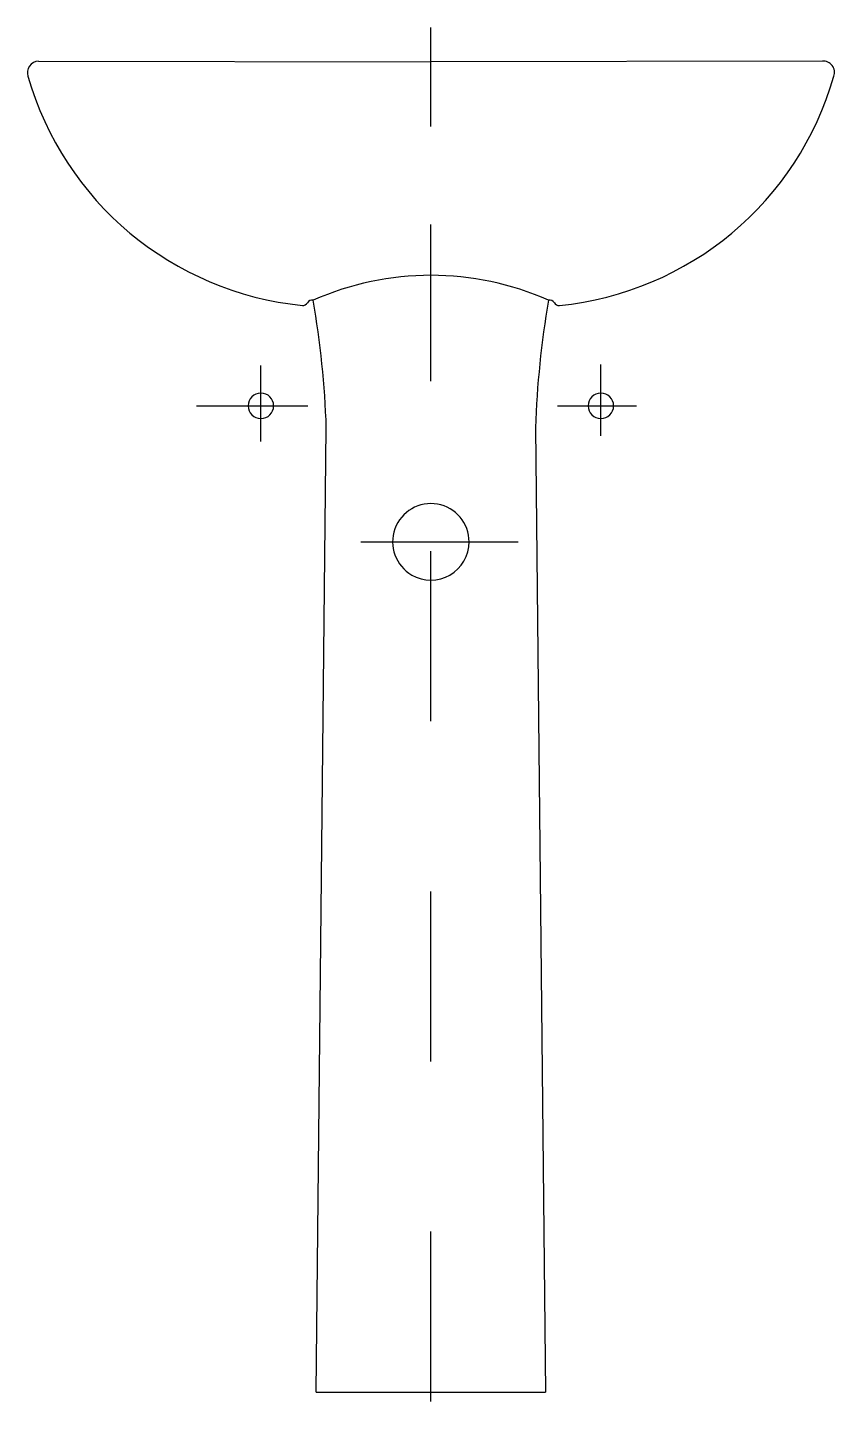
# Model space of a CAD drawing. Extents: x -995.804 to -995.329, y 772.792 to 773.6.
import ezdxf

# ---------------------------------------------------------------- set-up
doc = ezdxf.new("R2010")
doc.units = 0
doc.header["$LTSCALE"] = 0.2
doc.header["$MEASUREMENT"] = 0
doc.linetypes.add('AXES', pattern=[0.54, 0.3, -0.08, 0.08, -0.08])
doc.linetypes.add('CONTINU', pattern=[0])
doc.layers.get('0').update_dxf_attribs({"linetype": 'CONTINUOUS'})
doc.layers.add('DECA_EIXOS', color=5, linetype='AXES')

msp = doc.modelspace()

# ---------------------------------------------------------------- linework, layer by layer
at = {"linetype": 'CONTINUOUS'}
msp.add_line((-995.33601, 773.58051), (-995.56631, 773.58003), dxfattribs=at)
at = {"linetype": 'CONTINU'}
for points in [[(-995.79717, 773.58052, 0.474578), (-995.80334, 773.5716)], [(-995.32926, 773.57159, 0.544544), (-995.33601, 773.58051)], [(-995.80334, 773.5716, 0.307293), (-995.6419, 773.43681)], [(-995.49073, 773.43681, 0.307426), (-995.32926, 773.57159)], [(-995.49708, 773.43991, 0.210994), (-995.63555, 773.43991)], [(-995.6419, 773.43681, 0.304322), (-995.63897, 773.4384)], [(-995.63555, 773.43991, 0.349686), (-995.63897, 773.4384)], [(-995.62781, 773.36477, 0.034429), (-995.63555, 773.43991)], [(-995.49708, 773.43991, 0.034429), (-995.50481, 773.36477)], [(-995.49366, 773.43841, 0.349702), (-995.49708, 773.43991)], [(-995.49366, 773.43841, 0.304959), (-995.49073, 773.43681)], [(-995.66631, 773.38527, 1), (-995.66631, 773.37027)], [(-995.66631, 773.37027, 1), (-995.66631, 773.38527)], [(-995.46631, 773.38527, 1), (-995.46631, 773.37027)], [(-995.46631, 773.37027, 1), (-995.46631, 773.38527)]]:
    msp.add_lwpolyline(points, format="xyb", dxfattribs=at)
for points in [[(-995.79717, 773.58052), (-995.56631, 773.58003)], [(-995.63381, 772.79778), (-995.62781, 773.36477)], [(-995.50481, 773.36477), (-995.49881, 772.79778)], [(-995.63381, 772.79778), (-995.49881, 772.79778)]]:
    msp.add_lwpolyline(points, dxfattribs=at)
msp.add_lwpolyline([(-995.54381, 773.29777, 1.732053), (-995.57756, 773.27829, 0.57735)], format="xyb", close=True, dxfattribs=at)
at = {"layer": 'DECA_EIXOS'}
for points in [[(-995.56631, 773.54202), (-995.56631, 773.60026)], [(-995.56631, 772.79225), (-995.56631, 773.48436)], [(-995.66631, 773.3567), (-995.66631, 773.4015)], [(-995.46631, 773.36017), (-995.46631, 773.40209)], [(-995.70425, 773.37777), (-995.63877, 773.37777)], [(-995.49189, 773.37777), (-995.44538, 773.37777)], [(-995.60747, 773.29777), (-995.5149, 773.29777)]]:
    msp.add_lwpolyline(points, dxfattribs=at)

doc.saveas('drawing.dxf')
